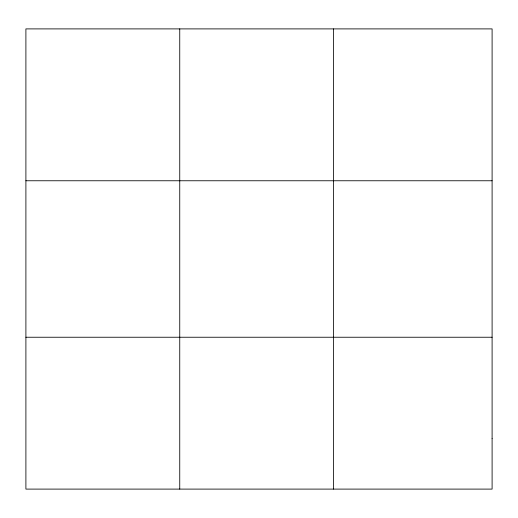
<?xml version="1.0" encoding="UTF-8"?>
<svg xmlns="http://www.w3.org/2000/svg" width="518" height="518" viewBox="0 0 518 518"><rect width="100%" height="100%" fill="white"/><g stroke="black" fill="none" stroke-linecap="round" stroke-linejoin="round"><path stroke-width="0.78" d="M179.746 28.898L179.746 489.102M333.592 28.898L333.592 489.102M25.9 180.763L492.1 180.763M25.9 337.237L492.1 337.237M492.1 438.481L492.1 489.102L25.9 489.102L25.9 28.898L492.1 28.898L492.1 438.481"/></g></svg>
